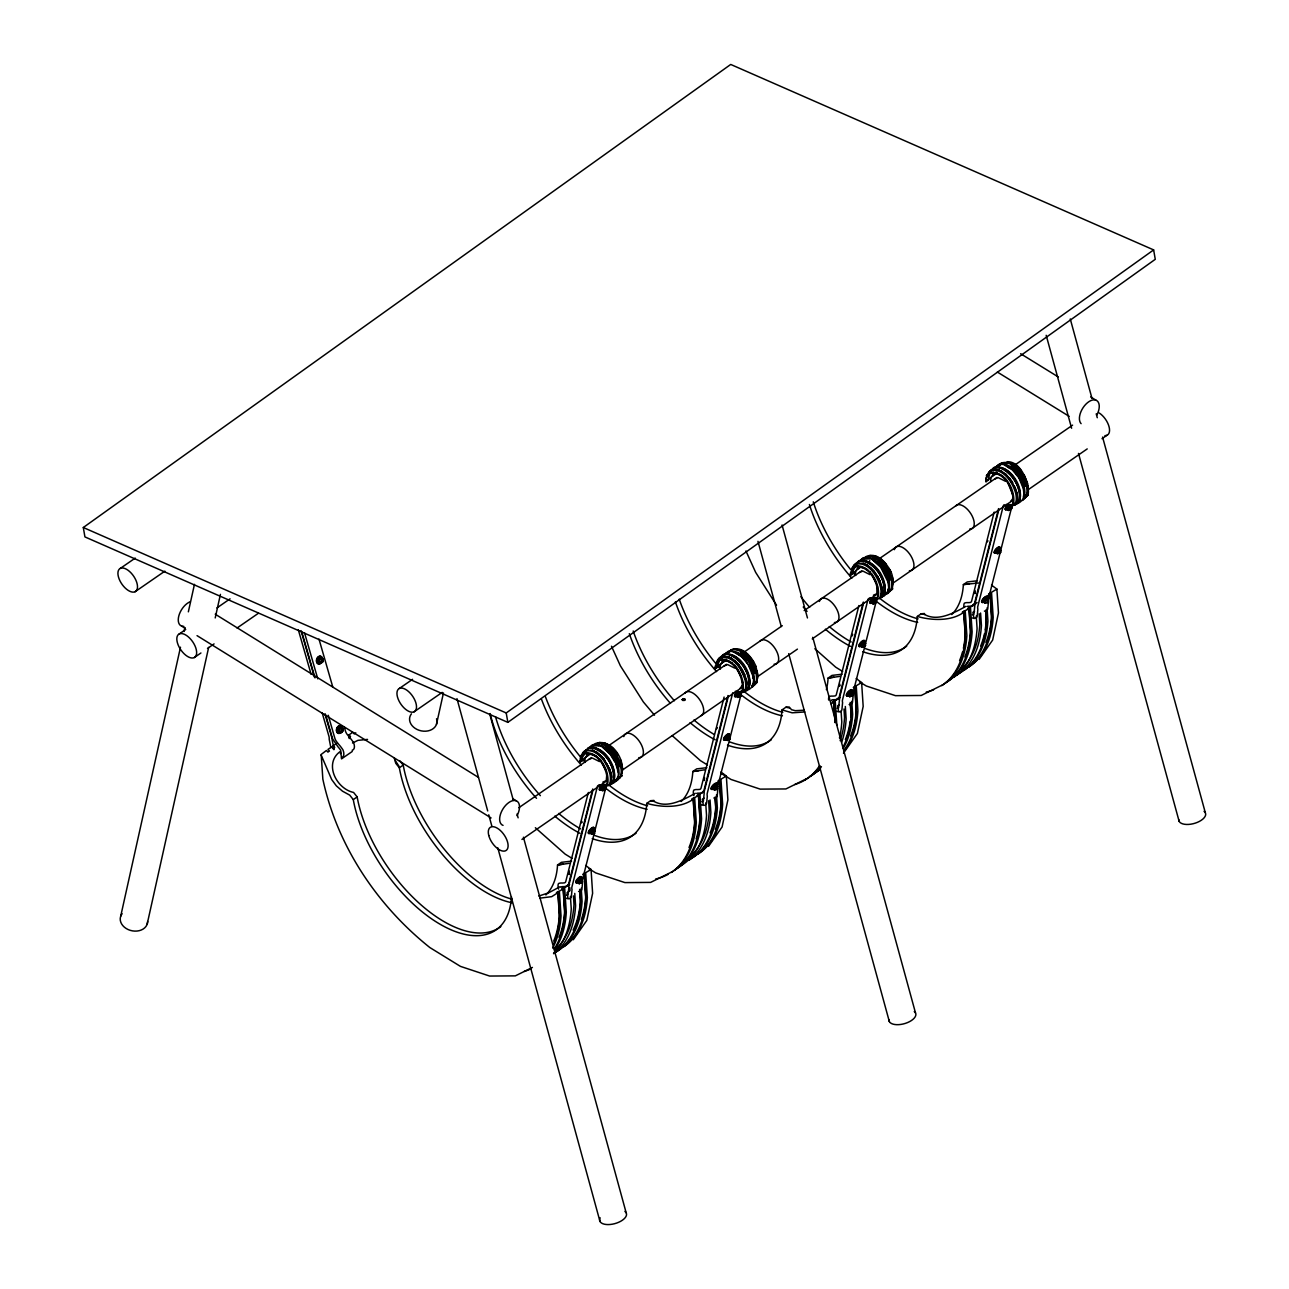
<?xml version="1.0" encoding="UTF-8"?>
<svg xmlns="http://www.w3.org/2000/svg" width="1289" height="1289" viewBox="0 0 1289 1289"><rect width="100%" height="100%" fill="white"/><g stroke="black" fill="none" stroke-linecap="round" stroke-linejoin="round"><path stroke-width="1.5" d="M620.831 775.301C621.604 777.847 622.474 774.254 620.605 776.913A10.425 8.62 26.3 0 1 620.057 777.573L618.639 778.202L619.493 778.169A24.749 12.681 55.4 0 0 620.654 766.456C617.721 755.95 610.277 744.156 598.563 742.722M756.144 681.688C757.642 682.526 756.256 683.218 757.223 682.332M599.675 758.754L599.433 761.557L592.296 757.996L588.88 759.463M734.956 665.301L734.714 668.105L727.576 664.544L724.16 666.01M870.236 571.833L869.994 574.636L862.857 571.075L859.441 572.542M1005.517 478.38L1005.275 481.184L998.137 477.623L994.721 479.089M595.454 747.958C605.04 751.825 611.308 761.364 613.902 771.064A24.668 12.632 55.4 0 1 612.742 782.745C619.816 770.564 605.218 744.43 588.541 747.588L581.822 755.563L580.163 762.121L580.276 757.787L583.804 752.889C598.644 750.633 609.552 769.742 607.828 782.987C607.135 784.244 605.54 786.725 607.844 785.726A10.425 8.62 26.3 0 0 608.714 785.42L609.52 785.065A46.855 38.702 26.3 0 0 611.727 783.986C618.076 769.904 605.604 750.15 590.652 747.701M580.163 762.121L582.209 760.719L582.58 757.014L585.963 752.309M622.152 772.272L622.523 768.582L620.541 759.753M741.771 692.402C745.268 680.399 735.229 657.728 719.214 660.258C711.447 678.449 714.863 663.883 719.085 659.42C733.924 657.164 744.833 676.274 743.109 689.534C742.416 690.791 740.821 693.256 743.125 692.274A10.425 8.62 26.3 0 0 743.995 691.951L744.8 691.613A46.855 38.702 26.3 0 0 747.008 690.517C753.211 677.192 742.126 660.29 729.574 654.78M715.443 668.669L717.49 667.251L719.149 660.693M757.433 678.82L757.255 670.844M877.052 598.934C880.548 586.93 870.51 564.276 854.494 566.789C846.728 584.997 850.144 570.431 854.365 565.968C869.205 563.712 880.113 582.821 878.389 596.066C877.696 597.323 876.101 599.804 878.405 598.805A10.425 8.62 26.3 0 0 879.275 598.499L880.081 598.144A46.855 38.702 26.3 0 0 882.288 597.065C888.637 582.982 876.166 563.229 861.213 560.779M850.724 575.2L852.77 573.798L853.141 570.092L856.524 565.388M1012.332 505.481C1015.925 493.171 1005.646 470.904 989.775 473.337L986.391 478.042L986.004 481.748L986.117 477.397L989.646 472.499C1004.485 470.243 1015.394 489.353 1013.67 502.613C1012.977 503.87 1011.382 506.335 1013.686 505.352A10.425 8.62 26.3 0 0 1014.556 505.03L1015.361 504.692A46.855 38.702 26.3 0 0 1017.569 503.596C1023.772 490.271 1012.687 473.369 1000.135 467.859M986.004 481.748L988.051 480.33L989.71 473.772M1027.994 491.899L1028.01 485.357M580.533 756.321L581.565 755.805M580.727 756.272L581.355 755.161M610.615 783.809L611.614 782.761M622.249 775.672L621.234 775.817M716.458 662.659L716.62 662.482M715.894 662.852L716.539 662.578A24.555 12.584 55.4 0 1 720.245 657.535L724.354 656.375L727.834 656.907M716.781 662.208L715.959 662.675M727.882 736.583L726.513 736.583M746.089 689.502L745.977 690.453L746.154 689.583M746.54 689.357L746.009 690.243M733.844 649.253C745.574 650.687 753.002 662.482 755.934 673.003A24.749 12.681 55.4 0 1 754.774 684.717L753.92 684.749L755.338 684.121A10.425 8.62 26.3 0 0 755.886 683.46L756.466 683.122M851.755 569.319L851.997 568.24L851.562 569.319M881.644 596.388L881.37 596.05M882.24 596.05L881.015 596.807M891.972 589.057L892.391 589.025M892.81 588.751L891.263 589.846A10.425 8.62 26.3 0 1 890.618 590.652A24.555 12.584 55.4 0 0 891.779 579.035C888.862 568.61 881.499 556.912 869.866 555.495M986.423 475.448L987.068 475.238M988.035 600.094C987.632 597.854 983.185 603.123 985.747 602.72M998.443 549.662L997.364 549.71M1016.36 503.371L1016.699 502.903M1017.214 502.71L1016.699 503.242M1027.027 496.201C1031.796 492.656 1023.837 461.027 1007.096 461.704M579.889 761.557L580.372 760.591A10.425 7.573 4.3 0 1 580.904 759.962M715.234 668.121L715.653 667.122A10.425 7.573 4.3 0 1 716.023 666.671M850.514 574.652L850.933 573.669A10.425 7.573 4.3 0 1 851.465 573.041M985.731 481.168L986.214 480.201A10.425 7.573 4.3 0 1 986.746 479.589M888.862 568.304C893.728 574.282 893.422 583.788 892.02 589.653M338.363 729.284L338.379 730.299M532.421 967.427L515.342 975.87L489.627 976.047L460.447 966.379L429.865 947.56C376.936 905.345 337.138 845.681 322.846 779.152L321.187 754.452L326.407 750.488L327.905 752.099L329.452 751.036L327.97 749.425L331.676 746.863L333.174 748.458L334.721 747.394L333.223 745.783L336.526 743.511M322.927 661.531L323.152 659.162L320.252 657.358C316.949 658.163 317.03 663.255 320.703 663.4L322.733 661.982M682.252 699.798L683.267 698.654L684.862 699.234M685.007 699.927L684.346 698.719M120.715 916.189L180.492 647.191M183.989 631.481L184.859 627.55M188.355 611.84L194.462 584.352M147.139 924.261L208.657 647.4M215.215 617.947L220.435 594.374M436.472 724.37L443.464 692.95M323.056 661.241C323.475 657.487 319.382 662.385 322.524 661.966M588.348 792.461L565.79 881.418A6.268 3.206 55.4 0 1 563.841 882.917L562.31 883.046A21.768 11.15 55.4 0 0 558.491 883.561A9.571 4.898 55.4 0 0 558.653 889.152M592.747 788.981L568.626 884.077L566.338 886.461L563.486 886.639A17.498 8.959 55.4 0 0 561.166 886.896L561.005 887.428M593.053 789.77L568.981 884.77A11.649 5.962 55.4 0 0 568.916 886.526L568.062 894.679A5.382 2.755 55.4 0 1 566.596 895.13M597.355 786.644L571.945 886.864A7.508 3.851 55.4 0 0 572.026 889.619L571.333 896.741A9.571 4.898 55.4 0 1 566.29 898.24M606.458 785.13L582.499 879.565A7.508 3.851 55.4 0 0 582.596 882.321L581.887 889.442A9.571 4.898 55.4 0 1 578.568 891.472M724.112 697.059L701.071 787.95A6.268 3.206 55.4 0 1 699.121 789.464L697.591 789.577A21.768 11.15 55.4 0 0 693.772 790.109A9.571 4.898 55.4 0 0 693.933 795.7M728.011 695.528L703.907 790.608L701.619 793.009L698.767 793.17A17.498 8.959 55.4 0 0 696.656 793.363M728.333 696.318L704.261 791.317A11.649 5.962 55.4 0 0 704.197 793.073L703.343 801.226A5.382 2.755 55.4 0 1 701.877 801.661M741.739 691.677L717.78 786.113A7.508 3.851 55.4 0 0 717.876 788.852L717.167 795.99A9.571 4.898 55.4 0 1 713.848 798.004M858.909 605.54L836.352 694.497A6.268 3.206 55.4 0 1 834.402 695.996L832.871 696.124A21.768 11.15 55.4 0 0 829.053 696.64A9.571 4.898 55.4 0 0 828.666 700.072M863.292 602.06L839.187 697.156L836.899 699.54L834.047 699.718A17.498 8.959 55.4 0 0 831.727 699.975L831.566 700.507M863.614 602.849L839.542 697.848A11.649 5.962 55.4 0 0 839.477 699.605L838.623 707.758A5.382 2.755 55.4 0 1 837.157 708.209M867.916 599.723L842.507 699.943A7.508 3.851 55.4 0 0 842.587 702.698L841.894 709.82A9.571 4.898 55.4 0 1 836.851 711.319M877.019 598.209L853.06 692.644A7.508 3.851 55.4 0 0 853.157 695.399L852.448 702.521A9.571 4.898 55.4 0 1 849.129 704.551M994.19 512.071L971.632 601.028A6.268 3.206 55.4 0 1 969.682 602.543L968.152 602.656A21.768 11.15 55.4 0 0 964.333 603.188A9.571 4.898 55.4 0 0 963.946 606.62M998.572 508.607L974.468 603.687L972.18 606.088L969.328 606.249A17.498 8.959 55.4 0 0 967.217 606.442M998.894 509.397L974.822 604.396A11.649 5.962 55.4 0 0 974.758 606.152L973.904 614.305A5.382 2.755 55.4 0 1 972.438 614.74M1012.3 504.756L988.341 599.192A7.508 3.851 55.4 0 0 988.437 601.931L987.728 609.069A9.571 4.898 55.4 0 1 984.409 611.083M712.865 786.951L713.462 785.919M727.592 736.583L726.803 736.631M984.474 601.173C981.525 603.155 984.103 597.258 986.407 597.613L988.099 600.32M998.153 549.662L996.59 550.194L996.929 551.418M985.36 598.741L983.523 599.981M320.703 663.4L319.076 661.982L319.479 659.162L321.525 657.761M321.654 659.485L323.152 659.162M338.201 728.253L337.782 731.072L340.683 732.877C343.986 732.071 343.905 726.98 340.232 726.835L338.201 728.253L341.504 727.238M340.683 732.877L339.055 731.475L339.458 728.639M341.633 728.978L340.232 726.835M1026.979 495.588L1026.447 496.539A10.425 8.62 26.3 0 1 1025.899 497.2L1024.481 497.828L1025.335 497.796A24.749 12.681 55.4 0 0 1026.495 486.082C1023.498 475.287 1014.346 460.318 1001.376 463.105A24.749 12.681 55.4 0 0 999.072 465.12M603.751 790.366L602.591 790.93L600.626 788.932L604.074 785.307L606.023 787.321L605.121 789.045M606.023 787.321L605.379 786.516L603.349 787.933L601.947 790.141L600.626 788.932M593.198 833.355L591.587 834.273L590.281 833.065L590.539 830.551L593.085 828.65L594.777 831.357M594.39 829.858L590.958 833.467L589.637 832.275M582.048 880.854C580.098 877.954 579.438 886.155 579.083 883.61L577.134 881.612L579.389 878.55L580.566 877.986L581.887 879.195L581.967 881.241M581.887 879.195L578.439 882.804L577.134 881.612M739.467 696.543L737.856 697.478L735.906 695.464L739.354 691.855L741.304 693.853L740.402 695.577M741.304 693.853L740.659 693.063L737.227 696.672L735.906 695.464M727.544 740.547L724.917 738.806L726.754 736.116L728.366 735.197L730.057 737.904M730.315 737.195L729.671 736.39L727.641 737.807L726.835 740.128L727.705 740.305M715.54 789.593L714.364 790.157L712.414 788.143L714.235 785.452L715.846 784.534L717.796 786.532L717.248 787.772M717.796 786.532L717.167 785.742L713.719 789.351L712.414 788.143M871.831 602.801L871.735 600.771L874.635 598.386L876.584 600.4L876.037 601.641M875.94 599.594L872.508 603.22L873.136 604.009L876.568 601.979L874.973 603.816L875.44 602.527M863.759 646.433L862.148 647.352L860.843 646.143L861.1 643.63L863.646 641.729L865.596 643.743L865.048 644.983M865.596 643.743L864.951 642.937L862.921 644.339L861.519 646.546L860.198 645.354M852.609 693.933C850.659 691.033 849.999 699.234 849.644 696.688L847.695 694.69L849.95 691.629L851.127 691.065L853.076 693.079L852.528 694.32M853.076 693.079L852.448 692.274L850.402 693.675L849 695.883L847.695 694.69M1007.966 508.494C1004.937 510.541 1007.869 504.805 1009.915 504.934L1011.865 506.931L1011.317 508.172M1011.221 506.142L1009.19 507.544C1007.853 509.042 1007.579 511.749 1010.028 509.622M996.977 551.837C993.948 553.883 996.88 548.147 998.927 548.276L1000.618 550.983M1000.232 549.468L996.8 553.094L998.105 553.626M987.728 598.821L984.28 602.43L986.101 602.672M569.045 872.943L569.126 873.942M601.528 788.143L603.51 786.967M580.002 879.63L579.003 879.436L578.165 881.225M704.326 779.474L704.406 780.473M729.848 738.049L729.155 737.179L726.239 740.015L724.917 738.806M717.328 787.386C717.78 783.97 711.979 790.963 715.588 789.416M756.289 682.735L758.093 675.613L755.821 666.3M839.477 686.393L839.848 685.587M872.089 601.222L874.071 600.046M850.563 692.709L849.29 692.773M998.395 469.986L994.915 469.454L990.806 470.614A24.555 12.584 55.4 0 0 987.132 475.738L986.778 475.883M987.342 475.222L986.52 475.754M1000.409 551.128C1001.005 548.002 995.398 553.738 998.266 553.384M1027.188 496.233L1027.623 495.443M612.017 783.825L612.323 783.035A24.668 12.632 55.4 0 0 613.483 771.354C610.889 761.654 604.622 752.115 595.019 748.248M747.298 690.372L747.604 689.583A24.668 12.632 55.4 0 0 748.764 677.901C745.783 667.219 738.049 655.021 725.933 654.232M882.578 596.904L882.884 596.114A24.668 12.632 55.4 0 0 884.045 584.433C881.45 574.733 875.183 565.194 865.58 561.327M1017.859 503.451L1018.165 502.662A24.668 12.632 55.4 0 0 1019.325 490.98C1016.296 479.846 1006.725 464.878 993.4 468.084M869.076 562.326L869.753 560.651M585.625 865.467L591.055 869.479L582.773 874.393L584.175 874.554L585.802 898.707A165.363 84.72 55.4 0 1 563.841 946.674A165.363 84.72 55.4 0 0 587.349 897.627L585.722 873.491M720.905 772.014L726.335 776.01L718.054 780.941L719.455 781.102L721.083 805.238A165.363 84.72 55.4 0 1 697.607 854.269M856.186 678.546L861.616 682.558L853.334 687.472L854.736 687.633L856.363 711.786A165.363 84.72 55.4 0 1 843.699 750.617M991.467 585.093L996.896 589.089L988.615 594.02L990.016 594.181L991.644 618.317A165.363 84.72 55.4 0 1 968.168 667.348A165.363 84.72 55.4 0 0 993.191 617.254L991.563 593.101M584.739 752.889L586.173 749.666M613.177 783.213C622.313 778.765 617.399 765.312 613.741 758.528M616.593 780.86L617.544 780.006C623.183 765.618 611.179 746.412 596.195 743.866M621.105 775.833C627.034 761.541 612.098 737.727 595.534 743.479M722.839 655.005C736.277 650.897 746.17 666.461 749.183 677.611A24.668 12.632 55.4 0 1 748.023 689.293C755.096 677.096 740.498 650.961 723.822 654.135L720.503 657.068M748.458 689.76C757.561 685.313 752.808 671.795 749.022 665.06M751.874 687.391L752.824 686.538C758.754 671.972 744.897 648.77 728.382 651.187L726.029 653.249M854.349 566.806L855.783 563.615L859.102 560.667C875.779 557.493 890.377 583.643 883.303 595.824A24.668 12.632 55.4 0 0 884.463 584.143C881.869 574.443 875.602 564.904 866.015 561.037M855.3 565.968L856.734 562.745M883.738 596.291C897.982 585.496 880.516 558.717 865.628 557.525M887.154 593.939L888.105 593.085C893.744 578.697 881.74 559.49 866.756 556.945M994.302 468.084C1007.289 464.378 1016.779 479.927 1019.744 490.69A24.668 12.632 55.4 0 1 1018.584 502.372C1025.657 490.174 1011.059 464.04 994.383 467.214L991.064 470.147M1019.019 502.839C1030.974 495.556 1020.227 476.334 1012.51 469.534M1022.435 500.47L1023.385 499.616C1029.315 485.051 1015.458 461.849 998.943 464.266L996.59 466.328M742.4 685.345L740.063 688.342M601.286 787.257L601.447 788.272M603.171 786.967L601.383 788.175M590.169 830.857L590.942 829.778M592.312 830.052L591.78 830.857M579.679 879.646L577.875 880.854L579.486 879.92M873.733 600.046L873.04 599.562L872.009 601.351M860.73 643.936C864.387 640.44 860.005 644.178 861.648 644.887M850.241 692.725L849.032 692.725M569.126 872.54L569.222 874.587M704.406 779.088L703.923 780.441M974.967 592.167L974.484 593.52M605.314 788.594C606.974 784.34 599.884 791.591 603.8 790.189M594.326 831.937C595.744 827.409 588.638 835.916 593.23 833.21M594.825 832.984L593.311 834.031L594.648 833.242M716.458 728.897L717.425 727.769M740.595 695.142C742.255 690.888 735.165 698.122 739.08 696.737M745.977 690.082L746.557 689.776M875.876 601.673C877.003 597.016 870.091 606.442 875.183 602.608M864.887 645.016C866.305 640.488 859.199 648.995 863.791 646.288M848.839 693.353L848.726 694.304M987.02 541.976L987.986 540.848M1011.156 508.22C1012.816 503.967 1005.726 511.201 1009.641 509.816M975.129 592.134L975.241 593.552M1000.796 552.369L999.12 553.529L1000.844 551.869M318.963 659.243C317.432 663.867 320.494 657.454 319.173 658.76M338.475 728.946L339.7 728.237M338.749 729.026L339.635 728.237M682.3 699.556L684.008 698.847M736.841 694.062L738.017 692.854M872.025 600.062L872.057 601.093M848.806 692.999L848.839 694.03M985.521 599.272L984.86 600.078M573.267 939.762L586.817 920.41L592.618 893.309L591.055 869.479M708.547 846.309L722.098 826.958L727.898 799.857L726.335 776.01M979.108 659.388L992.659 640.037L998.459 612.936L996.896 589.089M737.05 694.143L738.065 693.079M726.271 737.179L726.368 738.339M713.558 786.822L715.347 785.581M717.409 789.11C718.924 786.193 714.251 790.947 716.974 789.577M986.81 475.48L987.551 475.045M1007.611 507.222L1008.626 506.158M987.97 602.189C989.436 599.272 984.828 604.042 987.535 602.656M603.848 787.08L604.074 785.307M580.356 879.759L581.21 878.792L582.515 880M739.129 693.611L739.354 691.855M874.409 600.158L875.263 599.192L876.584 600.4M850.917 692.837L851.127 691.065M601.464 786.983L602.672 785.936M726.255 736.841L726.287 738.049M862.341 643.936L862.534 642.631M569.174 870.977L569.045 872.186M704.455 777.509L704.551 778.588M839.735 684.056L839.832 685.136M1016.522 502.742L1017.456 502.372M1027.204 495.298L1028.074 495.121M997.09 549.968L996.349 551.305L997.106 550.967M975.016 590.588L975.112 591.667M590.281 833.065L591.135 832.227M736.551 696.269L737.405 695.416M725.562 739.612L726.416 738.758M713.043 788.949L713.913 788.095M860.843 646.143L861.697 645.306M319.189 659.001L319.028 661.338M873.33 600.61L872.331 601.351M728.494 736.47L728.366 735.197M715.991 785.807L715.846 784.534M1011.865 506.931L1010.06 506.206A3.964 1.386 -47.5 0 0 1010.721 504.66M999.056 549.549L1000.876 550.274M986.552 598.886L988.357 599.611M724.901 659.275L726.69 659.211M995.462 472.354L996.3 472.338M319.43 662.997L320.816 661.934M339.41 732.49L340.795 731.411M581.919 821.415L581.081 822.753L582 822.527M843.473 753.179L857.378 733.489L863.179 706.388L861.616 682.558M340.119 751.584C323.62 763.62 336.429 788.852 353.573 792.445L357.166 796.924A113.029 57.908 55.4 0 0 419.167 903.218A113.029 57.908 55.4 0 0 500.841 926.565M684.846 699.943L682.638 700.217M589.589 747.314L591.957 745.235L598.209 743.527M590.749 746.702L593.101 744.655L598.45 743.366M724.869 653.845L730.347 650.993L738.404 653.652M860.15 560.393L862.518 558.314L868.77 556.606M861.31 559.78L863.662 557.734L869.012 556.445M617.544 780.006L617.785 779.797A46.855 38.702 26.3 0 0 619.493 778.169M995.43 466.924L1000.909 464.072L1005.13 464.926M752.824 686.538L753.066 686.344A46.855 38.702 26.3 0 0 754.774 684.717M888.105 593.085L888.347 592.876A46.855 38.702 26.3 0 0 890.054 591.248A24.749 12.681 55.4 0 0 891.215 579.534C888.282 569.029 880.838 557.235 869.124 555.801M1023.385 499.616L1023.627 499.423A46.855 38.702 26.3 0 0 1025.335 497.796M713.719 785.662L714.783 785.162M996.171 472.306L995.35 473.111L997.251 472.29M852.706 634.317L851.642 635.831L852.561 635.606M1010.624 501.421L1012.961 498.424L1013.17 495.975L1007.74 482.344M83.302 527.507L730.718 64.45L1153.639 249.905L1155.266 259.315L507.85 722.372L84.929 536.917L83.302 527.507L506.223 712.962L507.85 722.372M506.223 712.962L1153.639 249.905M120.344 568.385L135.216 558.105M135.087 591.732A13.841 7.09 55.4 0 0 129.609 571.526A13.841 7.09 55.4 0 0 118.443 576.908A13.841 7.09 55.4 0 0 135.087 591.732L164.863 571.156M179.123 634.043L185.697 629.499M216.923 607.925L230.07 598.837M194.349 657.535A14.018 7.17 55.4 0 0 188.436 636.959A14.018 7.17 55.4 0 0 177.431 642.873A14.018 7.17 55.4 0 0 194.349 657.535L200.923 652.991M207.497 648.448L214.071 643.904M237.079 628.001L258.445 613.242M399.348 688.455L412.593 679.319M349.271 738.581L349.013 734.875L352.735 732.313L354.233 733.908L355.78 732.845M348.965 737.55L350.511 736.486L349.013 734.875M352.284 751.455L341.504 758.899L340.957 753.098M414.107 711.802A13.841 7.09 55.4 0 0 408.629 691.613A13.841 7.09 55.4 0 0 397.463 696.978A13.841 7.09 55.4 0 0 414.107 711.802L442.224 692.386M321.106 754.935L331.676 779.523L336.348 785.871L342.503 791.188L349.706 795.12L353.283 799.599L357.166 796.924M394.225 757.9L395.755 763.297L399.348 767.777L403.231 765.102A113.029 57.908 55.4 0 0 512.265 899.239M518.822 807.72L591.152 757.755M609.23 745.268L726.432 664.302M744.51 651.815L782.31 625.697M804.175 610.583L861.713 570.834M879.791 558.346L996.993 477.381M1015.071 464.894L1072.593 425.144M521.948 839.445L605.782 781.537M622.216 770.178L741.062 688.068M757.497 676.709L797.44 649.108M812.231 638.893L877.986 593.472M892.778 583.256L1011.623 501.147M1028.058 489.788L1087.223 448.91M1102.014 438.695L1106.945 435.295M598.789 784.904A7.911 4.044 55.4 0 1 601.399 785.13L602.172 784.598M869.35 597.983A7.911 4.044 55.4 0 1 871.96 598.209L872.734 597.677M741.062 692.096L743.109 690.695A31.903 26.36 26.3 0 0 744.414 690.211M889.442 591.119L890.054 591.248M592.231 838.64A113.029 57.908 55.4 0 0 646.756 803.369L650.623 800.695L653.894 800.437L654.103 801.42C667.041 808.848 683.541 799.824 695.287 793.283M727.512 745.171A113.029 57.908 55.4 0 0 782.036 709.901L785.903 707.226L789.174 706.984L791.559 709.723L795.249 710.674L804.143 710.207M862.792 651.718A113.029 57.908 55.4 0 0 917.317 616.448L921.184 613.773L924.455 613.516L924.664 614.499C937.602 621.926 954.102 612.903 965.848 606.362M554.318 948.897A165.363 84.72 55.4 0 0 564.743 913.256L563.116 889.104L556.445 892.584L557.847 892.745L559.474 916.898A165.363 84.72 55.4 0 1 553.722 943.629M569.609 884.608L561.714 888.943L563.116 889.104M674.985 869.817A165.363 84.72 55.4 0 0 700.024 819.788L698.396 795.651L691.726 799.116L693.128 799.277L694.755 823.429A165.363 84.72 55.4 0 1 671.279 872.46M703.246 792.3L696.995 795.49L698.396 795.651M840.17 697.687L832.275 702.022L833.677 702.183L835.046 722.613M945.546 682.896A165.363 84.72 55.4 0 0 970.585 632.867L968.957 608.73L962.287 612.194L963.689 612.356L965.316 636.508A165.363 84.72 55.4 0 1 941.84 685.539M974.065 604.074L975.451 604.235L967.556 608.569L968.957 608.73M565.935 886.526L568.965 884.447M836.497 699.605L839.51 697.526M971.358 606.152L974.79 604.058M566.338 886.461L569.351 884.383M972.18 606.088L977.11 602.543M557.847 892.745L551.692 896.661L539.801 898.159M693.128 799.277C680.56 808.477 660.886 807.413 646.756 803.369M716.974 782.81L719.455 781.102M831.196 703.891L833.677 702.183M963.689 612.356C951.121 621.556 931.448 620.492 917.317 616.448M987.535 595.889L990.016 594.181M704.052 798.1L702.328 799.293L703.278 804.61M839.332 704.648L837.608 705.84L838.559 711.141M974.613 611.179L972.889 612.372L973.84 617.689M567.998 898.062L567.047 892.761L570.028 890.699L569.819 887.654M1008.578 505.933L1007.289 507.898M318.915 658.921L320.284 659.227M560.006 886.735L548.486 892.89L538.754 896.048M941.598 685.394L921.184 695.48L895.468 695.673L866.289 685.99L859.537 681.849M806.318 778.862L785.903 788.949L760.188 789.126L731.008 779.458L720.889 773.239M671.037 872.315L650.623 882.401L624.907 882.594L595.727 872.911L588.976 868.77M352.509 743.028L357.923 740.353L367.542 739.403M861.568 644.597L863.018 642.712M591.023 831.518L592.296 829.552L591.087 831.808M684.008 700.62L684.991 699.25M978.432 582.95L963.366 584.626A113.029 57.908 55.4 0 1 951.733 614.563M839.848 676.371L828.102 678.078A113.029 57.908 55.4 0 1 826.378 689.631M704.567 769.823L692.821 771.547A113.029 57.908 55.4 0 1 681.172 801.484M569.287 863.292L557.541 865A113.029 57.908 55.4 0 1 545.892 894.937M1001.585 464.378L998.556 465.152A24.668 12.632 55.4 0 0 996.268 467.15M995.14 469.293L992.095 469.921A24.394 12.503 55.4 0 0 989.839 471.903M866.095 556.558C877.632 551.483 887.283 563.567 891.295 572.993M869.576 556.381L875.602 556.171L881.483 559.635M863.276 558.604L869.849 558.379M862.857 558.894L869.431 558.685M858.12 561.553L862.454 560.489M862.035 560.796L859.022 561.553A24.668 12.632 55.4 0 0 856.734 563.567M730.815 650.027C742.351 644.935 752.003 657.036 756.015 666.445M731.024 651.299L727.995 652.073A24.668 12.632 55.4 0 0 725.707 654.071M723.741 655.005L726.754 654.248M592.714 745.525L599.288 745.3M592.296 745.815L598.869 745.606M587.558 748.474L591.893 747.411M583.933 753.711C599.901 751.213 610.068 773.819 606.491 785.855M984.119 600.577L984.554 598.998L985.956 598.805M873.378 595.212L876.81 593.746L877.455 586.559M602.817 782.133L606.249 780.667L606.893 773.481M969.231 583.708L963.366 584.626L967.249 581.951L977.384 580.759M833.951 677.176L828.102 678.078L831.969 675.404L842.104 674.211M698.67 770.629L692.821 771.547L696.688 768.872L706.823 767.68M563.39 864.097L557.541 865L561.408 862.325L571.543 861.133M804.819 711.963L792.155 712.817L782.036 709.901M984.184 600.851L985.698 598.789M1004.292 462.977L1007.772 463.508M998.621 469.824L991.402 469.986A24.749 12.681 55.4 0 0 989.098 472.016M993.819 469.857C1005.436 471.275 1012.8 482.972 1015.716 493.397A24.555 12.584 55.4 0 1 1014.556 505.03M723.258 656.778C734.875 658.196 742.238 669.893 745.155 680.318A24.555 12.584 55.4 0 1 743.995 691.951M601.786 742.593L605.04 743.092L610.922 746.557M599.321 742.416C610.938 743.834 618.301 755.531 621.217 765.956A24.555 12.584 55.4 0 1 620.057 777.573M595.067 744.446L603.123 747.121L610.599 753.952M341.811 731.572C345.597 730.09 339.78 727.963 341.811 731.572A3.964 2.852 -72.6 0 1 336.896 731.814A3.964 2.852 -72.6 0 1 339.652 725.771A3.964 2.852 -72.6 0 1 342.262 730.589M921.184 613.773L924.664 614.499M785.903 707.226L789.384 707.967M650.623 800.695L654.103 801.42M713.365 787.531L715.137 785.71M318.206 658.76L319.479 659.162M317.803 661.595L319.076 661.982M341.859 728.253L343.132 728.656M337.782 731.072L339.055 731.475M682.944 700.572L682.235 699.589M1010.882 462.719L1014.395 464.378M1004.566 464.636L1008.965 466.731M1004.711 465.216L1012.397 469.969L1018.101 476.914M998.588 469.695L1006.161 474.497M997.992 469.776L1002.391 471.597M872.492 556.977L876.246 558.749M872.218 557.009L876.021 558.91M863.308 563.164C872.637 567.192 879.034 576.344 881.547 585.996A24.394 12.503 55.4 0 1 881.724 594.567M866.869 565.226L862.712 563.229L856.122 563.454A24.749 12.681 55.4 0 0 853.817 565.468M740.321 649.64L747.378 654.006L753.582 661.773M734.15 652.137L741.836 656.891L747.539 663.835M728.027 656.617C735.89 659.775 741.417 666.977 744.72 674.55M731.83 658.518L728.059 656.746L720.841 656.907A24.749 12.681 55.4 0 0 718.537 658.937M727.431 656.697L731.588 658.679M601.657 743.93L605.685 745.67M592.747 750.085L603.929 758.625L610.986 772.917A24.394 12.503 55.4 0 1 611.582 777.509M596.308 752.148L592.15 750.15L585.56 750.375A24.749 12.681 55.4 0 0 583.256 752.389M1002.826 476.286L999.555 474.626A17.998 9.216 55.4 0 0 990.677 481.506M867.545 569.738L864.274 568.078A17.998 9.216 55.4 0 0 855.397 574.958M728.752 661.241L732.265 663.207M596.984 756.659L593.713 755A17.998 9.216 55.4 0 0 584.835 761.88M891.601 588.88L893.084 581.661L892.536 577.391M842.684 671.488L835.707 667.186L814.857 648.721M707.403 764.941L700.426 760.639L672.133 735.584M572.123 858.41L565.146 854.108L535.354 827.731M1020.63 353.718L1058.237 376.92M1090.703 396.948L1095.843 400.106M997.364 372.054L1069.145 416.331M215.231 614.192L478.493 777.428M512.684 798.632L516.099 800.743A14.018 7.798 -58.2 0 1 517.05 815.711M181.652 626.1L185.068 628.226M197.04 635.638L491.077 817.951M1007.515 466.699L1009.335 467.859M736.954 653.62L738.774 654.78M1015.587 465.281L1021.259 470.646M1011.527 465.281L1014.056 467.214M1011.285 465.329C1018.471 470.308 1023.627 477.913 1025.738 486.372M1008.53 466.489L1012.816 469.679M1001.843 471.581L1005.936 474.658M876.004 558.782C883.126 563.712 888.379 571.365 890.361 579.808L889.039 574.781M873.249 559.958L880.967 567.015L886.703 576.811M873.265 560.489L880.741 567.321L887.879 581.79A24.668 12.632 55.4 0 1 888.475 586.447M867.094 564.936L874.49 571.704M866.562 565.049L870.655 568.111M740.724 652.25L748.119 659.001L753.63 668.395M740.74 652.363L744.51 655.263M737.969 653.41L745.88 660.5M731.282 658.502L735.375 661.579M605.443 745.703L613.016 752.373L618.478 761.702M602.688 746.879L610.406 753.936L613.645 758.641M602.704 747.411L610.18 754.242L614.934 762.105M596.533 751.858L603.88 758.689M596.001 751.97L600.094 755.032M1007.869 506.335L1009.19 507.544M1006.467 508.543L1008.417 510.557M996.88 549.678L998.202 550.886M995.479 551.885L997.428 553.883M984.377 599.014L985.682 600.223M982.975 601.222L984.925 603.236M872.589 599.804L873.91 601.012M871.187 602.011L873.136 604.009M861.6 643.147L862.921 644.339M849.097 692.483L850.402 693.675M737.308 693.256L738.629 694.465M726.319 736.599L727.641 737.807M713.816 785.936L715.121 787.144M602.027 786.725L603.349 787.933M595.035 830.664L593.085 828.65M591.039 830.068L592.36 831.26M578.535 879.404L579.841 880.596M1006.193 474.4L1015.281 487.629M1005.71 474.545L1009.48 478.477L1014.942 487.983M882.659 560.538L885.978 564.115M880.033 561.633L883.577 565.452M870.429 568.014L874.2 571.929M741.948 656.455L745.687 660.467L751.423 670.28M735.616 661.418L739.161 665.237M735.149 661.466L741.997 669.877L745.928 679.577A24.249 12.423 55.4 0 1 746.105 688.1M612.098 747.459L618.301 755.225M609.23 748.716L615.933 756.981L619.896 766.762M599.868 754.935L603.639 758.85M654.506 715.169L643.34 701.925L620.38 665.817L611.469 646.224M399.638 760.623L403.231 765.102M1018.858 472L1025.867 486.179M1016.248 473.546L1019.47 478.267M1009.77 478.235L1012.864 482.763M883.352 565.613L888.008 573.331M874.071 571.913L877.213 576.505M748.297 658.921L755.306 673.1M738.79 665.382L745.96 679.899A24.749 12.681 55.4 0 1 744.8 691.613M603.51 758.834L609.101 768.18L610.68 773.352A24.749 12.681 55.4 0 1 609.52 785.065M395.465 760.864L398.962 766.198M776.526 605.186L755.66 572.364L745.944 550.983M876.375 583.434L872.46 575.812M741.094 676.902L736.228 667.251M605.814 770.355L601.899 762.734M1024.143 474.851L1027.816 483.923M1019.148 478.428L1023.16 488.322A24.668 12.632 55.4 0 1 1023.756 492.978M877.519 576.247L879.904 581.097M877.277 576.409L879.662 581.452M748.587 665.35L752.599 675.243A24.668 12.632 55.4 0 1 753.114 678.417M606.652 763.426L609.101 768.373M1006.79 480.33L1007.257 481.345M871.509 573.798L871.976 574.797M601.415 761.718L600.529 759.801M334.109 749.618L332.127 739.709A11.649 5.962 55.4 0 0 331.821 737.711L324.973 713.864M1022.016 483.069L1023.579 488.032A24.668 12.632 55.4 0 1 1023.772 496.716M1015.184 487.629L1016.828 492.527A24.394 12.503 55.4 0 1 1017.005 501.099M1014.942 487.79L1016.522 492.978A24.749 12.681 55.4 0 1 1015.361 504.692M879.662 581.258L881.241 586.431A24.749 12.681 55.4 0 1 880.081 598.144M753.533 668.395L755.177 673.293M744.623 674.55L746.267 679.448A24.394 12.503 55.4 0 1 746.863 684.056A24.249 12.423 55.4 0 0 746.17 679.416M616.174 763.459L617.737 768.421A24.668 12.632 55.4 0 1 618.253 771.579M615.739 763.749L617.318 768.711A24.668 12.632 55.4 0 1 617.834 771.869M609.343 768.018L610.889 772.884A24.249 12.423 55.4 0 1 611.469 777.444M330.854 747.636L329.162 739.064A7.508 3.851 55.4 0 0 328.888 736.164L322.218 712.962M318.979 639.054L332.739 686.892M344.308 727.093L345.404 730.911A6.268 3.206 55.4 0 0 347.708 735.068L349.383 737.179A21.768 11.15 55.4 0 1 353.573 742.657A9.571 4.898 55.4 0 1 352.155 750.262M304.575 632.947L317.787 678.884M328.244 715.25L334.834 738.21A6.268 3.206 55.4 0 0 337.154 742.367L338.814 744.462A21.768 11.15 55.4 0 1 343.003 749.956A9.571 4.898 55.4 0 1 341.585 757.545M301.739 631.803L314.999 677.901M325.489 714.38L332.643 738.919L338.024 746.83A17.498 8.959 55.4 0 1 340.554 750.101L340.795 750.891A5.382 2.755 55.4 0 1 340.296 753.598M301.046 630.643L314.403 677.096M298.323 629.822L311.1 674.292M1070.273 318.963L1091.976 398.365M1096.214 413.85L1097.277 417.717M1102.578 437.084L1205.328 812.731M1046.185 335.301L1071.61 428.254M1078.49 453.422L1179.129 821.319M782.052 524.994L807.462 617.947M812.763 637.298L915.512 1012.945M757.964 541.332L781.279 626.535M788.691 653.636L889.329 1021.549M490.062 715.218L513.36 800.405M517.066 813.971L518.13 817.838M523.431 837.206L626.18 1212.852M456.967 698.638L487.693 810.942M488.757 814.809L491.931 826.426M497.763 847.727L599.981 1221.44M742.174 680.012L742.609 682.896M987.052 607.892L987.922 620.895A165.363 84.72 55.4 0 1 964.446 669.909M985.618 610.809L986.375 621.959A165.363 84.72 55.4 0 1 959.725 672.906M980.591 613.016L981.428 625.391A165.363 84.72 55.4 0 1 956.39 675.404M976.256 616.013L977.078 628.371A165.363 84.72 55.4 0 1 953.618 677.402M970.504 607.651L972.132 631.803A165.363 84.72 55.4 0 1 947.093 681.817M965.235 611.292L966.863 635.445A165.363 84.72 55.4 0 1 941.824 685.458M856.283 686.57L857.91 710.706A165.363 84.72 55.4 0 1 844.053 751.052M851.771 701.345L852.641 714.348A165.363 84.72 55.4 0 1 843.264 748.329M850.224 702.424L851.094 715.427A165.363 84.72 55.4 0 1 842.716 747.652M845.31 706.485L846.148 718.843A165.363 84.72 55.4 0 1 841.685 742.222M841.089 711.238L841.798 721.84A165.363 84.72 55.4 0 1 839.477 737.985M835.224 701.119L836.851 725.256M721.002 780.022L722.63 804.175A165.363 84.72 55.4 0 1 697.591 854.188M716.491 794.814L717.361 807.816A165.363 84.72 55.4 0 1 693.885 856.831M715.057 797.73L715.814 808.88A165.363 84.72 55.4 0 1 689.164 859.827M710.03 799.937L710.867 812.312A165.363 84.72 55.4 0 1 688.906 860.279M705.695 802.934L706.533 815.293A165.363 84.72 55.4 0 1 679.867 866.24M699.943 794.572L701.57 818.724A165.363 84.72 55.4 0 1 676.532 868.738M694.674 798.213L696.302 822.366A165.363 84.72 55.4 0 1 671.263 872.379M581.21 888.266L582.08 901.269A165.363 84.72 55.4 0 1 555.43 952.217M579.663 889.346L580.533 902.348A165.363 84.72 55.4 0 1 555.495 952.362M574.749 893.406L575.587 905.764A165.363 84.72 55.4 0 1 553.626 953.731M570.415 896.387L571.253 908.761A165.363 84.72 55.4 0 1 553.545 953.199M564.663 888.04L566.29 912.177A165.363 84.72 55.4 0 1 554.786 949.461M559.394 891.682L561.021 915.818A165.363 84.72 55.4 0 1 552.643 948.059M333.223 745.783L333.48 749.505M990.161 592.94L991.579 616.045A163.091 83.559 55.4 0 1 985.908 642.405M985.731 610.051L986.311 619.687A163.091 83.559 55.4 0 1 985.183 629.854M979.173 613.806L979.817 624.182A163.091 83.559 55.4 0 1 960.998 669.233M969.102 607.49L970.52 630.595A163.091 83.559 55.4 0 1 964.849 656.955M963.834 611.131L965.252 634.236A163.091 83.559 55.4 0 1 963.399 648.27M854.881 686.409L856.299 709.514A163.091 83.559 55.4 0 1 850.627 735.874M850.45 703.52L851.03 713.139A163.091 83.559 55.4 0 1 850.708 717.296M844.005 708.998L844.537 717.635A163.091 83.559 55.4 0 1 840.138 740.692M833.822 700.958L835.127 722.13M719.6 779.861L721.018 802.966A163.091 83.559 55.4 0 1 715.347 829.326M715.169 796.973L715.749 806.608A163.091 83.559 55.4 0 1 710.078 832.968M708.612 800.727L709.256 811.103A163.091 83.559 55.4 0 1 690.437 856.154M698.541 794.411L699.959 817.516A163.091 83.559 55.4 0 1 696.141 838.849M693.273 798.052L694.69 821.157A163.091 83.559 55.4 0 1 689.019 847.518M584.32 873.33L585.738 896.435A163.091 83.559 55.4 0 1 581.339 919.492M579.889 890.441L580.469 900.06A163.091 83.559 55.4 0 1 573.122 930.094M573.444 895.919L573.976 904.556A163.091 83.559 55.4 0 1 555.156 949.606M563.261 887.879L564.679 910.985A163.091 83.559 55.4 0 1 559.007 937.345M557.992 891.505L559.41 914.61A163.091 83.559 55.4 0 1 553.738 940.986M1081.1 423.662A14.018 7.831 -58.3 0 1 1083.082 407.678A14.018 7.831 -58.3 0 1 1096.472 400.396A14.018 7.831 -58.3 0 1 1096.826 415.106M183.811 626.357A14.018 7.798 -58.2 0 1 178.784 616.045A14.018 7.798 -58.2 0 1 190.095 601.802M503.048 825.379A14.018 7.798 -58.2 0 1 502.098 810.41A14.018 7.798 -58.2 0 1 516.099 800.743M1204.071 811.313A13.841 6.719 -15.3 0 1 1195.354 823.107A13.841 6.719 -15.3 0 1 1178.774 819.611M1099.195 412.963A14.018 7.17 55.4 0 1 1109.088 426.852A14.018 7.17 55.4 0 1 1104.963 435.634M894.357 549.678A14.018 7.17 55.4 0 1 909.728 554.125A14.018 7.17 55.4 0 1 909.373 570.753M1012.8 504.95A17.998 9.216 55.4 0 1 1007.241 504.756A7.911 4.044 55.4 0 0 1006.274 504.45M1003.325 505.852A7.911 4.044 55.4 0 0 1003.196 506.271L977.787 606.475A7.508 3.851 55.4 0 0 977.868 609.23L977.175 616.368A9.571 4.898 55.4 0 1 972.132 617.866M1003.503 505.481A7.911 4.044 55.4 0 1 1004.292 504.676M988.035 480.33A31.903 23.154 4.3 0 1 992.788 475.947A31.903 23.154 4.3 0 1 995.785 474.191M992.788 475.947A24.008 12.294 55.4 0 1 993.174 472.145M989.936 472.016A24.249 12.423 55.4 0 1 992.176 470.05M989.694 472.177A24.249 12.423 55.4 0 1 991.95 470.211M990.613 473.224A24.668 12.632 55.4 0 1 992.014 470.098M1019.873 500.728A31.903 26.36 26.3 0 1 1018.713 501.469M1018.117 501.808A31.903 26.36 26.3 0 1 1017.504 502.146M1014.975 503.29A31.903 26.36 26.3 0 1 1013.67 503.773M998.749 465.748A24.394 12.503 55.4 0 1 1001.005 463.766A24.249 12.423 55.4 0 0 998.846 465.861M995.849 467.456A24.668 12.632 55.4 0 1 998.137 465.442M999.861 464.781A24.555 12.584 55.4 0 1 1002.149 462.783C1015.023 460.028 1024.078 474.868 1027.059 485.566A24.555 12.584 55.4 0 1 1025.899 497.2M1026.044 494.702A24.249 12.423 55.4 0 1 1024.723 497.667M1025.818 494.863A24.249 12.423 55.4 0 1 1024.481 497.828A24.394 12.503 55.4 0 0 1025.915 494.944M992.433 469.808A24.668 12.632 55.4 0 1 994.721 467.794M1023.74 494.412A24.668 12.632 55.4 0 1 1023.337 497.006M1016.731 492.495A24.249 12.423 55.4 0 1 1016.908 501.018M1016.489 492.656A24.249 12.423 55.4 0 1 1016.667 501.179M984.844 601.335A3.964 1.386 -47.5 0 1 981.912 601.48A3.964 1.386 -47.5 0 1 986.021 596.726A3.964 1.386 -47.5 0 1 986.826 599.063M984.57 601.077A3.964 1.386 -47.5 0 1 981.622 601.206A3.964 1.386 -47.5 0 1 985.731 596.469A3.964 1.386 -47.5 0 1 986.552 598.789M1011.075 504.37A3.964 1.386 -47.5 0 1 1009.77 507.173M1008.352 508.656A3.964 1.386 -47.5 0 1 1005.356 509.091A3.964 1.386 -47.5 0 1 1008.82 504.482M1008.062 508.398A3.964 1.386 -47.5 0 1 1005.066 509.091A3.964 1.386 -47.5 0 1 1007.789 504.789M997.364 551.998A3.964 1.386 -47.5 0 1 994.415 552.143A3.964 1.386 -47.5 0 1 998.524 547.39A3.964 1.386 -47.5 0 1 999.346 549.71M996.333 552.32A3.964 1.386 -47.5 0 1 994.141 551.869A3.964 1.386 -47.5 0 1 997.541 547.551A3.964 1.386 -47.5 0 1 999.732 548.002M933.574 689.841A165.363 84.72 55.4 0 1 926.259 692.064M962.496 651.992A163.091 83.559 55.4 0 1 959.58 660.596M984.458 633.721A163.091 83.559 55.4 0 1 980.639 646.047M850.466 646.353A113.029 57.908 55.4 0 1 825.363 629.209M807.075 611.405A113.029 57.908 55.4 0 1 803.224 607.022M917.704 622.361A113.029 57.908 55.4 0 1 875.892 601.028M851.836 578.133A113.029 57.908 55.4 0 1 809.395 504.482M906.683 646.176A113.029 57.908 55.4 0 1 864.838 648.383M851.143 641.954A113.029 57.908 55.4 0 1 829.246 626.535M809.653 607.28A113.029 57.908 55.4 0 1 800.904 596.726M918.106 618.865A113.029 57.908 55.4 0 1 879.759 598.354M855.719 575.458A113.029 57.908 55.4 0 1 853.157 572.509M850.643 569.512A113.029 57.908 55.4 0 1 813.262 501.808M955.552 506.126A14.018 7.17 55.4 0 1 971.036 513.989A14.018 7.17 55.4 0 1 969.682 529.086M759.962 641.261A14.018 7.17 55.4 0 1 775.462 649.124A14.018 7.17 55.4 0 1 774.093 664.222M877.519 598.402A17.998 9.216 55.4 0 1 871.96 598.209M868.222 598.95A7.911 4.044 55.4 0 1 868.448 598.628M852.754 573.798A31.903 23.154 4.3 0 1 857.507 569.416A31.903 23.154 4.3 0 1 859.28 568.32M857.507 569.416A24.008 12.294 55.4 0 1 857.894 565.613M853.286 568.546A24.249 12.423 55.4 0 1 856.895 563.502M854.414 565.645A24.249 12.423 55.4 0 1 856.669 563.664M853.173 568.449A24.394 12.503 55.4 0 1 856.814 563.374M883.432 594.922A31.903 26.36 26.3 0 1 882.224 595.599M886.703 592.505A31.903 26.36 26.3 0 1 886.204 592.94M885.672 593.375A31.903 26.36 26.3 0 1 885.14 593.794M857.153 563.261A24.668 12.632 55.4 0 1 859.441 561.263M888.298 581.5A24.668 12.632 55.4 0 1 887.138 593.182M888.459 587.865A24.668 12.632 55.4 0 1 886.719 593.472M851.852 569.19A24.555 12.584 55.4 0 1 855.525 564.083C868.399 561.327 877.455 576.151 880.435 586.866A24.555 12.584 55.4 0 1 879.275 598.499M881.45 585.963A24.249 12.423 55.4 0 1 881.628 594.471M881.209 586.124A24.249 12.423 55.4 0 1 881.386 594.632M848.823 695.383A3.964 1.386 -47.5 0 1 846.776 694.497A3.964 1.386 -47.5 0 1 850.949 690.098A3.964 1.386 -47.5 0 1 851.546 692.515M847.84 695.544A3.964 1.386 -47.5 0 1 846.712 693.74A3.964 1.386 -47.5 0 1 850.869 689.76A3.964 1.386 -47.5 0 1 851.272 692.257M875.666 597.452A3.964 1.386 -47.5 0 1 875.054 599.836M872.331 602.704A3.964 1.386 -47.5 0 1 870.236 601.931A3.964 1.386 -47.5 0 1 874.232 597.516M875.505 597.58A3.964 1.386 -47.5 0 1 874.764 599.578M872.041 602.446A3.964 1.386 -47.5 0 1 869.849 601.995A3.964 1.386 -47.5 0 1 873.249 597.677M861.342 646.047A3.964 1.386 -47.5 0 1 859.296 645.144A3.964 1.386 -47.5 0 1 863.469 640.762A3.964 1.386 -47.5 0 1 864.065 643.179M859.731 646.433A3.964 1.386 -47.5 0 1 859.376 644.146A3.964 1.386 -47.5 0 1 863.179 640.504A3.964 1.386 -47.5 0 1 864.21 642.148M820.078 766.165A165.363 84.72 55.4 0 1 804.932 779.845M820.481 768.405A165.363 84.72 55.4 0 1 810.201 776.204M850.208 721.341A163.091 83.559 55.4 0 1 845.358 739.515M819.852 769.807A165.363 84.72 55.4 0 1 816.775 771.853M715.186 739.805A113.029 57.908 55.4 0 1 690.082 722.662M670.489 703.423A113.029 57.908 55.4 0 1 629.322 633.672M782.423 715.814A113.029 57.908 55.4 0 1 740.611 694.481M716.555 671.601A113.029 57.908 55.4 0 1 675.388 601.85M821.447 766.665A165.363 84.72 55.4 0 1 810.265 776.349M819.627 765.618A165.363 84.72 55.4 0 1 794.701 784.55M771.402 739.644A113.029 57.908 55.4 0 1 729.558 741.852M714.251 734.488A113.029 57.908 55.4 0 1 693.965 720.003M674.373 700.749A113.029 57.908 55.4 0 1 633.189 630.998M782.826 712.318A113.029 57.908 55.4 0 1 742.996 690.63M720.438 668.927A113.029 57.908 55.4 0 1 717.876 665.978M715.363 662.965A113.029 57.908 55.4 0 1 679.255 599.176M819.385 601.464A14.018 7.17 55.4 0 1 834.756 605.927A14.018 7.17 55.4 0 1 834.402 622.555M623.795 736.599A14.018 7.17 55.4 0 1 639.167 741.046A14.018 7.17 55.4 0 1 638.812 757.674M744.14 690.388A17.998 9.216 55.4 0 1 736.68 691.677A7.911 4.044 55.4 0 0 735.262 691.307M720.116 668.427A17.998 9.216 55.4 0 1 728.994 661.547M732.764 692.773A7.911 4.044 55.4 0 0 732.635 693.192L707.226 793.396A7.508 3.851 55.4 0 0 707.307 796.151L706.614 803.289A9.571 4.898 55.4 0 1 701.57 804.787M717.474 667.251A31.903 23.154 4.3 0 1 722.227 662.868A31.903 23.154 4.3 0 1 725.224 661.112M722.227 662.868A24.008 12.294 55.4 0 1 722.613 659.066M719.133 659.098A24.249 12.423 55.4 0 1 721.389 657.132M720.052 660.145A24.668 12.632 55.4 0 1 721.453 657.019M747.556 688.729A31.903 26.36 26.3 0 1 746.943 689.067M725.288 654.377A24.668 12.632 55.4 0 1 727.576 652.363M753.711 683.589A31.903 26.36 26.3 0 1 753.275 684.088M752.389 685.055A31.903 26.36 26.3 0 1 751.906 685.506M729.3 651.702A24.555 12.584 55.4 0 1 731.588 649.704C744.462 646.949 753.517 661.789 756.498 672.487A24.555 12.584 55.4 0 1 755.338 684.121M755.483 681.623A24.249 12.423 55.4 0 1 754.162 684.588M721.872 656.729A24.668 12.632 55.4 0 1 724.16 654.715M755.354 681.865A24.394 12.503 55.4 0 1 754.017 684.846M753.018 674.953A24.668 12.632 55.4 0 1 751.858 686.634M719.278 658.824A24.394 12.503 55.4 0 1 721.534 656.842M714.283 788.256A3.964 1.386 -47.5 0 1 711.351 788.401A3.964 1.386 -47.5 0 1 715.459 783.648A3.964 1.386 -47.5 0 1 716.265 785.984M714.009 787.998A3.964 1.386 -47.5 0 1 711.061 788.127A3.964 1.386 -47.5 0 1 715.169 783.39A3.964 1.386 -47.5 0 1 715.991 785.71M740.514 691.291A3.964 1.386 -47.5 0 1 739.209 694.094M737.791 695.577A3.964 1.386 -47.5 0 1 734.794 696.012A3.964 1.386 -47.5 0 1 738.259 691.403M740.16 691.581A3.964 1.386 -47.5 0 1 739.483 693.031M737.501 695.319A3.964 1.386 -47.5 0 1 734.504 696.012A3.964 1.386 -47.5 0 1 737.227 691.71M726.061 739.499A3.964 1.386 -47.5 0 1 724.015 738.613A3.964 1.386 -47.5 0 1 728.188 734.214A3.964 1.386 -47.5 0 1 728.784 736.631M725.771 739.242A3.964 1.386 -47.5 0 1 723.645 738.581A3.964 1.386 -47.5 0 1 727.463 734.182A3.964 1.386 -47.5 0 1 728.929 735.616M668.105 874.377A165.363 84.72 55.4 0 1 655.698 878.985M579.905 833.274A113.029 57.908 55.4 0 1 554.802 816.13M536.514 798.326A113.029 57.908 55.4 0 1 490.126 713.574M647.142 809.283A113.029 57.908 55.4 0 1 605.331 787.95M581.275 765.054A113.029 57.908 55.4 0 1 541.477 699.202M636.122 833.097A113.029 57.908 55.4 0 1 594.277 835.304M580.582 828.875A113.029 57.908 55.4 0 1 558.685 813.456M540.381 795.651A113.029 57.908 55.4 0 1 495.492 716.668M647.545 805.786A113.029 57.908 55.4 0 1 609.198 785.275M585.158 762.379A113.029 57.908 55.4 0 1 582.596 759.43M580.082 756.434A113.029 57.908 55.4 0 1 545.36 696.543M684.991 693.047A14.018 7.17 55.4 0 1 699.476 699.379A14.018 7.17 55.4 0 1 701.103 715.669M606.958 785.323A17.998 9.216 55.4 0 1 601.399 785.13M597.484 786.242A7.911 4.044 55.4 0 1 597.887 785.549M582.193 760.719A31.903 23.154 4.3 0 1 586.946 756.337A24.008 12.294 55.4 0 1 587.333 752.534M587.526 755.95A31.903 23.154 4.3 0 1 588.719 755.241M582.725 755.467A24.249 12.423 55.4 0 1 586.334 750.424M586.173 750.488A24.668 12.632 55.4 0 1 588.461 748.474M582.612 755.37A24.394 12.503 55.4 0 1 586.253 750.295M612.871 781.843A31.903 26.36 26.3 0 1 611.663 782.52M616.625 778.975A31.903 26.36 26.3 0 1 615.643 779.861M615.127 780.296A31.903 26.36 26.3 0 1 614.031 781.118M617.93 777.09A24.668 12.632 55.4 0 1 616.577 780.103M617.495 777.396A24.668 12.632 55.4 0 1 616.158 780.393M581.291 756.111A24.555 12.584 55.4 0 1 584.964 751.004C597.838 748.248 606.893 763.072 609.874 773.787A24.555 12.584 55.4 0 1 608.714 785.42M610.648 773.046A24.249 12.423 55.4 0 1 611.244 777.605M578.262 882.304A3.964 1.386 -47.5 0 1 576.215 881.418A3.964 1.386 -47.5 0 1 580.388 877.019A3.964 1.386 -47.5 0 1 580.985 879.436M577.279 882.466A3.964 1.386 -47.5 0 1 576.167 880.661A3.964 1.386 -47.5 0 1 580.308 876.681A3.964 1.386 -47.5 0 1 580.711 879.179M605.105 784.373A3.964 1.386 -47.5 0 1 604.493 786.757M601.77 789.625A3.964 1.386 -47.5 0 1 599.675 788.852A3.964 1.386 -47.5 0 1 603.687 784.437M604.944 784.502A3.964 1.386 -47.5 0 1 603.639 787.305M601.48 789.367A3.964 1.386 -47.5 0 1 599.288 788.916A3.964 1.386 -47.5 0 1 602.688 784.598M590.781 832.968A3.964 1.386 -47.5 0 1 588.735 832.066A3.964 1.386 -47.5 0 1 592.908 827.683A3.964 1.386 -47.5 0 1 593.504 830.1M589.782 833.129A3.964 1.386 -47.5 0 1 588.541 831.566A3.964 1.386 -47.5 0 1 592.408 827.522A3.964 1.386 -47.5 0 1 593.649 829.069M341.569 731.443A3.964 2.852 -72.6 0 1 336.735 731.991A3.964 2.852 -72.6 0 1 338.862 725.852A3.964 2.852 -72.6 0 1 342.23 729.51M322.492 661.708A2.207 1.579 -72.6 0 1 319.978 662.272A2.207 1.579 -72.6 0 1 320.462 658.969A2.207 1.579 -72.6 0 1 322.814 659.549M321.573 661.966A3.964 2.852 -72.6 0 1 316.885 662.755A3.964 2.852 -72.6 0 1 318.383 656.665A3.964 2.852 -72.6 0 1 322.298 659.017M321.863 662.047A3.964 2.852 -72.6 0 1 317.158 662.836A3.964 2.852 -72.6 0 1 318.657 656.746A3.964 2.852 -72.6 0 1 322.572 659.114M531.165 968.7A165.363 84.72 55.4 0 1 524.14 971.471M511.475 896.822A113.029 57.908 55.4 0 1 437.406 922.634A113.029 57.908 55.4 0 1 353.283 799.599M511.862 902.735A113.029 57.908 55.4 0 1 399.348 767.777M436.536 718.763A13.841 10.731 12.5 0 1 421.358 730.895A13.841 10.731 12.5 0 1 411.449 713.816M624.923 1211.418A13.841 6.719 -15.3 0 1 614.466 1223.728A13.841 6.719 -15.3 0 1 600.175 1217.831M914.255 1011.527A13.841 6.719 -15.3 0 1 905.555 1023.321A13.841 6.719 -15.3 0 1 888.959 1019.825M147.639 921.506A13.841 10.731 12.5 0 1 130.253 930.352A13.841 10.731 12.5 0 1 122.117 913.708M580.775 883.078L582.499 881.579L580.775 883.078M604.283 790.399L606.007 788.9L604.283 790.399M728.575 740.273L730.283 738.79L728.575 740.273M739.564 696.93L741.288 695.448L739.564 696.93M851.336 696.157L853.06 694.658L851.336 696.157M863.856 646.82L865.564 645.322L863.856 646.82M1010.125 510.009L1011.736 508.462L1010.125 510.009M683.057 699.653L684.25 699.718L683.057 699.653M730.444 650.687A24.394 12.503 55.4 0 0 728.188 652.669A24.249 12.423 55.4 0 1 730.525 650.816M488.757 835.465A14.018 7.17 55.4 0 0 505.514 850.804A14.018 7.17 55.4 0 0 500.341 830.487A14.018 7.17 55.4 0 0 488.757 835.465M342.165 731.636A2.207 1.579 -72.6 0 0 341.956 728.027A2.207 1.579 -72.6 0 0 339.587 730.67A2.207 1.579 -72.6 0 0 342.165 731.636"/></g></svg>
